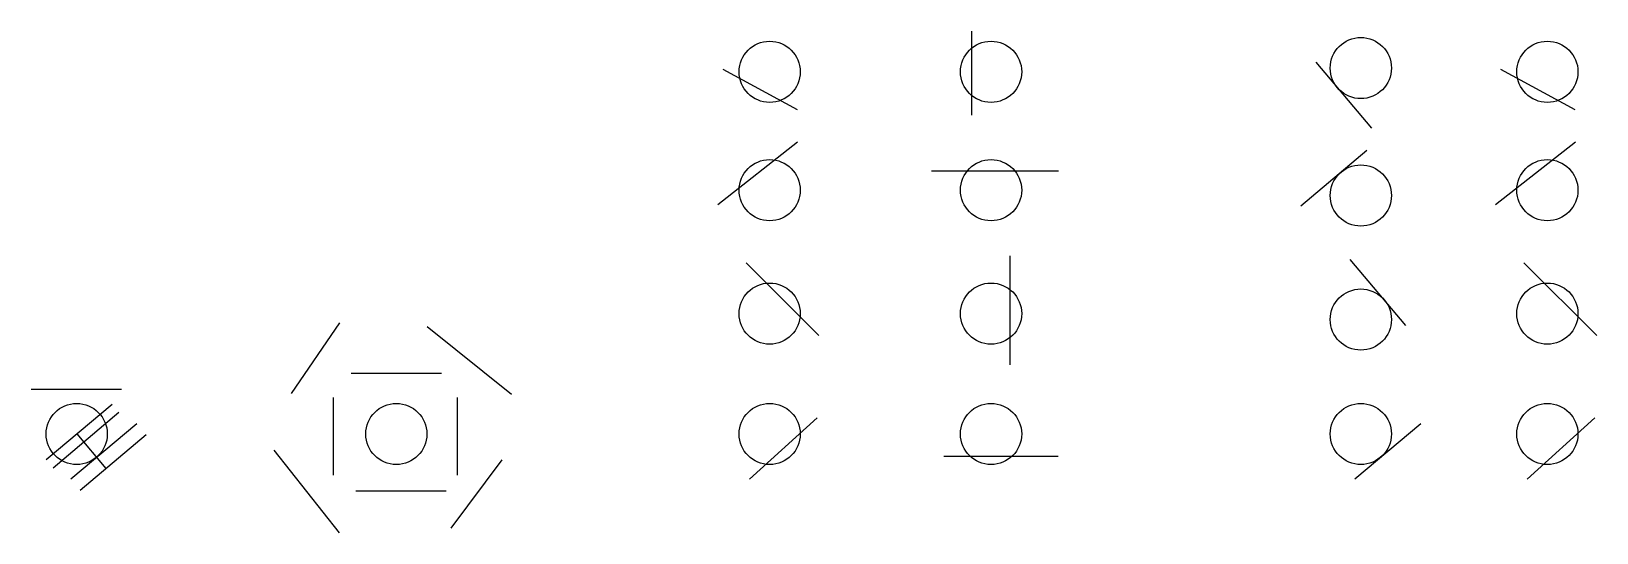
# Model space of a CAD drawing. Header units: millimetres. Extents: x 14 to 961, y -26 to 277.
import ezdxf

# ---------------------------------------------------------------- set-up
doc = ezdxf.new("R2010")
doc.units = ezdxf.units.MM

msp = doc.modelspace()

# ---------------------------------------------------------------- linework, layer by layer
at = {"color": 6}
for p, q in [((582.69, 277.23), (582.69, 226.56)), ((432.45, 254.35), (477.39, 229.86)), ((477.63, 210.18), (429.41, 172.27)), ((558.46, 192.86), (635.36, 192.86)), ((446.49, 137.29), (490.53, 93.31)), ((605.78, 141.48), (605.78, 75.5)), ((448.55, 6.39), (489.33, 43.37)), ((566.08, 20.26), (635.11, 20.26))]:
    msp.add_line(p, q, dxfattribs=at)
at = {"color": 3}
for p, q in [((790.84, 258.55), (824.42, 218.71)), ((821.59, 205.1), (781.75, 171.52)), ((845.21, 99.34), (811.63, 139.18)), ((814.46, 6.52), (854.3, 40.11))]:
    msp.add_line(p, q, dxfattribs=at)
at = {"color": 4}
for p, q in [((902.5, 254.35), (947.45, 229.86)), ((947.69, 210.18), (899.47, 172.27)), ((916.55, 137.29), (960.59, 93.31)), ((918.61, 6.39), (959.39, 43.37))]:
    msp.add_line(p, q, dxfattribs=at)
at = {"color": 0}
for p, q in [((200.79, 100.82), (171.55, 58.12)), ((253.79, 98.64), (304.6, 57.76)), ((196.94, 55.78), (196.94, 8.76)), ((271.83, 55.78), (271.83, 8.76)), ((160.95, 24), (200.42, -26)), ((298.75, 17.98), (268.04, -23.27))]:
    msp.add_line(p, q, dxfattribs=at)
for p, q in [((207.75, 70.51), (262.36, 70.51)), ((14.43, 60.87), (69.04, 60.87)), ((27.56, 13.31), (67.4, 46.9)), ((38.3, 6.52), (78.14, 40.11)), ((44.03, -0.27), (83.87, 33.31)), ((210.61, -0.58), (265.22, -0.58))]:
    msp.add_line(p, q)
at = {"color": 22}
msp.add_line((23.45, 18.19), (63.3, 51.77), dxfattribs=at)
at = {"color": 2}
msp.add_line((41.87, 33.71), (59.51, 12.78), dxfattribs=at)
for centre in [(460.72, 252.72), (594.54, 252.72), (818.03, 254.99), (930.78, 252.72), (460.72, 181.14), (594.54, 181.14), (930.78, 181.14), (818.03, 177.92), (460.72, 106.49), (594.54, 106.49), (930.78, 106.49), (818.03, 102.9), (41.87, 33.71), (235.05, 33.71), (460.72, 33.71), (594.54, 33.71), (818.03, 33.71), (930.78, 33.71)]:
    msp.add_circle(centre, 18.49)

doc.saveas('drawing.dxf')
